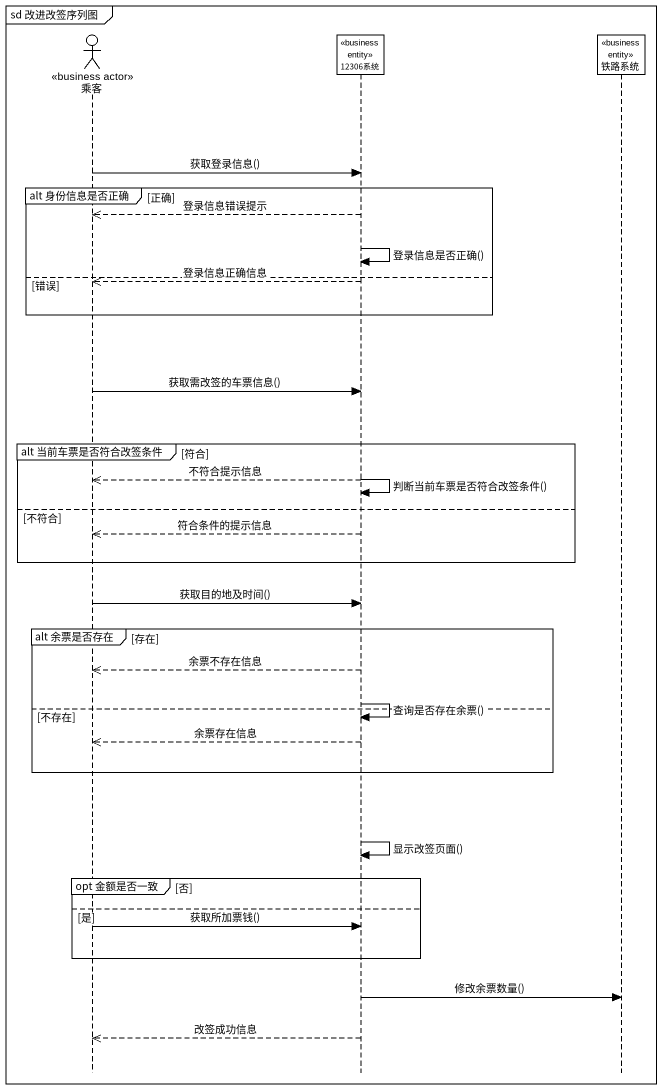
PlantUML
@startuml
mainframe sd 改进改签序列图
hide footbox
actor 乘客 <<business actor>>
participant "12306系统" as c12306系统 <<business entity>>
participant 铁路系统 <<business entity>>

乘客 -> c12306系统 : 获取登录信息()
group alt 身份信息是否正确 [正确]
  c12306系统 -->> 乘客 : 登录信息错误提示
  c12306系统 -> c12306系统 : 登录信息是否正确()
else 错误
  c12306系统 -->> 乘客 : 登录信息正确信息
end
乘客 -> c12306系统 : 获取需改签的车票信息()
group alt 当前车票是否符合改签条件 [符合]
  c12306系统 -> c12306系统 : 判断当前车票是否符合改签条件()
  c12306系统 -->> 乘客 : 不符合提示信息
else 不符合
  c12306系统 -->> 乘客 : 符合条件的提示信息
end
乘客 -> c12306系统 : 获取目的地及时间()
group alt 余票是否存在 [存在]
  c12306系统 -->> 乘客 : 余票不存在信息
  c12306系统 -> c12306系统 : 查询是否存在余票()
else 不存在
  c12306系统 -->> 乘客 : 余票存在信息
end
c12306系统 -> c12306系统 : 显示改签页面()
group opt 金额是否一致 [否]
else 是
  乘客 -> c12306系统 : 获取所加票钱()
end
c12306系统 -> 铁路系统 : 修改余票数量()
c12306系统 -->> 乘客 : 改签成功信息
@enduml
